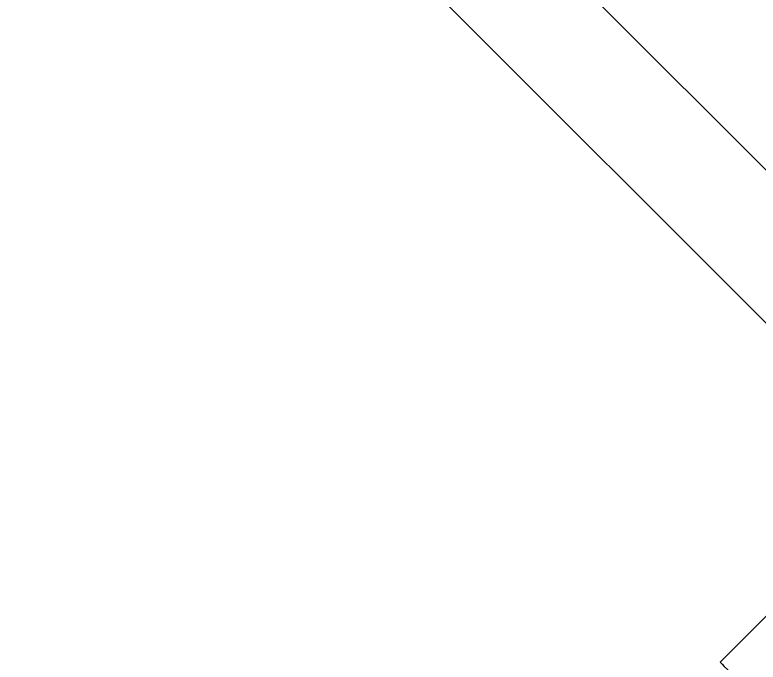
# Model space of a CAD drawing. Header units: millimetres. Extents: x -46397 to 283259, y -8690 to 23983.
# Drawn here: x 126904.3 to 127133.8, y -1005.2 to -805.4 of the extents above; entities that cross this region are included whole.
import ezdxf

# ---------------------------------------------------------------- set-up
doc = ezdxf.new("R2010")
doc.units = ezdxf.units.MM
doc.linetypes.add('CENTER', pattern=[2, 1.25, -0.25, 0.25, -0.25])
doc.layers.get('Defpoints').update_dxf_attribs({"lineweight": 0})
doc.layers.add('DUONGTAM', color=1, linetype='CENTER', lineweight=0)
doc.layers.add('PHANTOM 2', color=8, linetype='Continuous', lineweight=0)
doc.styles.add('GHI CHÚ 1', font='isocp_IV25.ttf', dxfattribs={"width": 0.8})
doc.dimstyles.new('1-30SCALE', dxfattribs={"dimtxt": 75, "dimasz": 75, "dimexe": 37.5, "dimexo": 30, "dimgap": 30, "dimtad": 1, "dimtoh": 1, "dimdec": 0, "dimdsep": 46, "dimtxsty": 'GHI CHÚ 1', "dimcen": 0.09, "dimclrd": 256, "dimclre": 256, "dimclrt": 2, "dimadec": 0, "dimazin": 0, "dimtfac": 1, "dimtdec": 0, "dimtofl": 0, "dimtmove": 0, "dimatfit": 3, "dimfxl": 1, "dimlwd": 0, "dimlwe": 0, "dimarcsym": 0})
doc.dimstyles.new('1-30SCALE$2', dxfattribs={"dimtxt": 75, "dimasz": 75, "dimexe": 37.5, "dimexo": 30, "dimgap": 30, "dimtad": 1, "dimtoh": 1, "dimdec": 0, "dimdsep": 46, "dimtxsty": 'GHI CHÚ 1', "dimcen": 0.09, "dimclrd": 256, "dimclre": 256, "dimclrt": 2, "dimadec": 0, "dimazin": 0, "dimtfac": 1, "dimtdec": 0, "dimtofl": 0, "dimtmove": 0, "dimatfit": 3, "dimfxl": 1, "dimlwd": 0, "dimlwe": 0, "dimarcsym": 0})

# ---------------------------------------------------------------- blocks, each defined once
blk = doc.blocks.new('*D543')
at = {"layer": 'Defpoints', "color": 0, "transparency": 16777216}
for p in [(126799.68, 184.52, -3), (127310.11, 184.52, -3), (126985.85, -327.9), (126799.68, -516.83, -3), (127176.65, -893.68, -3)]:
    blk.add_point(p, dxfattribs=at)
at = {"layer": 'PHANTOM 2', "linetype": 'Continuous', "lineweight": 0, "transparency": 16777216}
blk.add_arc((126098.11, 184.52), 1025.02, 320.04137, 354.96762, dxfattribs=at)
at = {"layer": 'PHANTOM 2', "transparency": 16777216}
for points in [[(127104.19, 95.27), (127134.16, 93.95), (127123.13, 184.52)], [(126894.86, -483.91), (126872.73, -463.65), (126823.02, -540.16)]]:
    blk.add_solid(points, dxfattribs=at)
at = {"layer": 'PHANTOM 2', "color": 2, "transparency": 16777216, "insert": (126973.53, -178.01), "char_height": 95, "attachment_point": 5, "rotation": 67.5045, "style": 'GHI CHÚ 1'}
blk.add_mtext('45°', dxfattribs=at)
blk = doc.blocks.new('*D544')
at = {"layer": 'Defpoints', "color": 0, "transparency": 16777216}
for p in [(126953.81, -670.98, -3), (127265, -982.1, -3), (126766.68, -1480.54)]:
    blk.add_point(p, dxfattribs=at)
at = {"layer": 'PHANTOM 2', "linetype": 'Continuous', "lineweight": 0, "transparency": 16777216}
for p, q in [((126932.6, -692.2), (126434.28, -1190.63)), ((127243.79, -1003.32), (126745.47, -1501.75)), ((126519.14, -1233.05), (126703.04, -1416.9))]:
    blk.add_line(p, q, dxfattribs=at)
at = {"layer": 'PHANTOM 2', "transparency": 16777216}
for points in [[(126529.74, -1222.44), (126508.53, -1243.65), (126455.49, -1169.41)], [(126713.64, -1406.3), (126692.43, -1427.51), (126766.68, -1480.54)]]:
    blk.add_solid(points, dxfattribs=at)
at = {"layer": 'PHANTOM 2', "color": 2, "transparency": 16777216, "insert": (126665.89, -1270.16), "char_height": 95, "attachment_point": 5, "rotation": 315.0066, "style": 'GHI CHÚ 1'}
blk.add_mtext('220', dxfattribs=at)

msp = doc.modelspace()

# ---------------------------------------------------------------- linework, layer by layer
at = {"color": 2, "linetype": 'Continuous', "lineweight": 0, "ltscale": 10}
for p, q in [((126930.26, -694.59, -3), (127156.21, -920.55, -3)), ((127122.04, -1005.16, -3), (127140.1, -987.1, -3)), ((127122.04, -1005.16, -3), (127122.04, -1005.16, -3))]:
    msp.add_line(p, q, dxfattribs=at)
at = {"color": 2, "linetype": 'Continuous', "lineweight": 0, "ltscale": 10, "extrusion": (-2.39152e-16, 2.39152e-16, -1)}
msp.add_ellipse((127129.73, -1012.85, -3), major_axis=(-7.69, 7.69), ratio=0.000007, start_param=0, end_param=1.570796, dxfattribs=at)
at = {"layer": 'DUONGTAM', "ltscale": 100}
msp.add_line((126799.68, -516.83, -3), (127176.65, -893.68, -3), dxfattribs=at)

# ---------------------------------------------------------------- dimensions: what is measured, and where the dimension line sits
at = {"layer": 'PHANTOM 2'}
dim = msp.add_angular_dim_2l(base=(126985.85, -327.9), line1=((126799.68, 184.52, -3), (127310.11, 184.52, -3)), line2=((126799.68, -516.83, -3), (127176.65, -893.68, -3)), dimstyle='1-30SCALE$2', override={"dimtxt": 95, "dimasz": 90, "dimexe": 30, "dimlfac": 0.5, "dimtmove": 1}, dxfattribs=at)
dim.commit()
dim.dimension.update_dxf_attribs({"geometry": '*D543', "text_midpoint": (126973.53, -178.01)})
dim = msp.add_aligned_dim(p1=(126953.81, -670.98, -3), p2=(127265, -982.1, -3), distance=-704.81, dimstyle='1-30SCALE', override={"dimtxt": 95, "dimasz": 90, "dimexe": 30, "dimlfac": 0.5, "dimtmove": 1}, dxfattribs=at)
dim.commit()
dim.dimension.update_dxf_attribs({"geometry": '*D544', "text_midpoint": (126665.89, -1270.16)})

doc.saveas('drawing.dxf')
